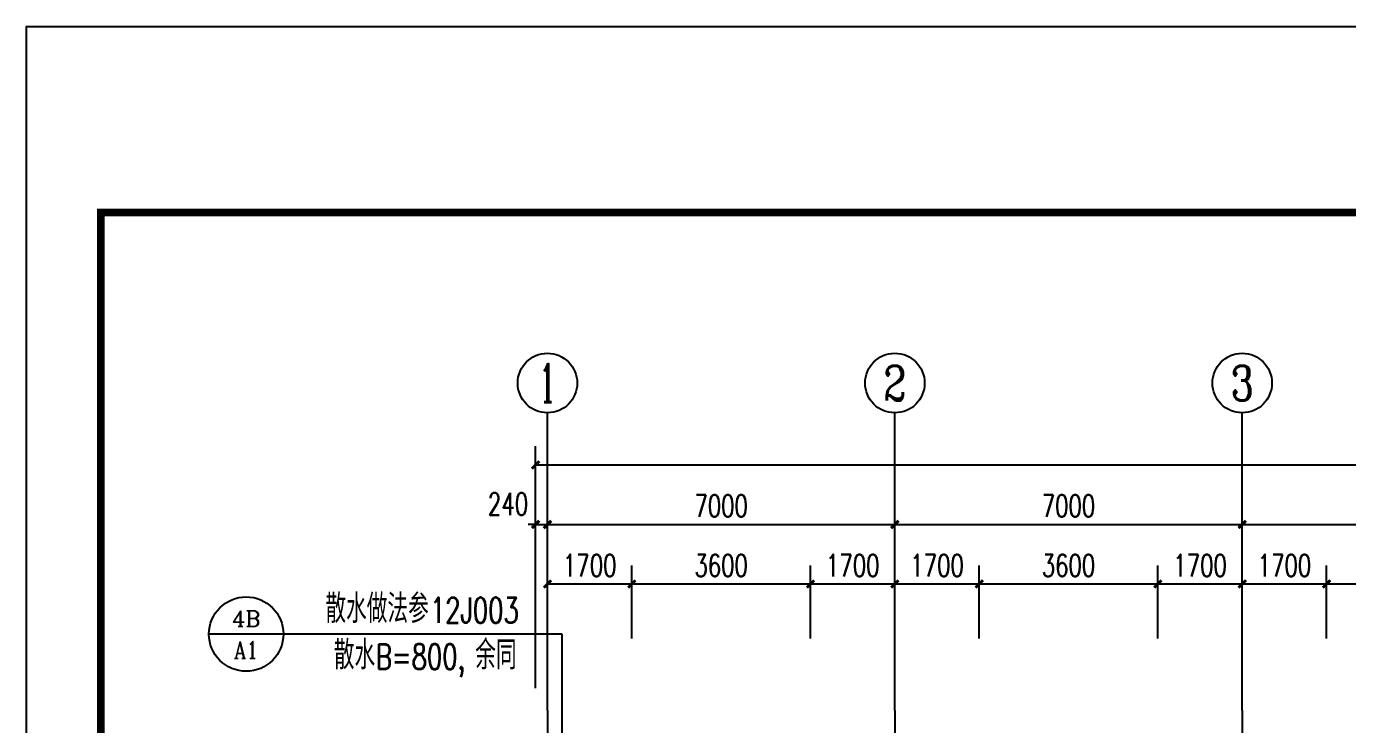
# Model space of a CAD drawing. Extents: x 1840316 to 2045362, y 17308253 to 17931430.
# Drawn here: x 1982362 to 2008985, y 17817415 to 17831486 of the extents above; entities that cross this region are included whole.
import ezdxf
from ezdxf.enums import TextEntityAlignment as Align

# ---------------------------------------------------------------- set-up
doc = ezdxf.new("R2010")
doc.units = 0
doc.header["$LTSCALE"] = 1000
doc.header["$MEASUREMENT"] = 0
doc.linetypes.add('DOTE', pattern=[2.42, 2, -0.2, 0.02, -0.2])
doc.layers.get('Defpoints').update_dxf_attribs({"color": 250})
for name, color, linetype in [('AXIS_TEXT', 7, 'Continuous'), ('AXIS_内部', 151, 'Continuous'), ('AXIS_外部', 171, 'Continuous'), ('DIM_IDEN', 171, 'Continuous'), ('DOTE', 1, 'DOTE'), ('PUB_TEXT', 7, 'Continuous'), ('TK', 4, 'Continuous')]:
    doc.layers.add(name, color=color, linetype=linetype)
doc.styles.add('_TCH_AXIS', font='COMPLEX', dxfattribs={"bigfont": 'GBCBIG'})
doc.styles.add('_TCH_DIM', font='SIMPLEX', dxfattribs={"bigfont": 'GBCBIG'})
doc.styles.add('_TCH_DIM_T3', font='SIMPLEX', dxfattribs={"width": 0.705882, "bigfont": 'GBCBIG'})
doc.styles.add('_TCH_LABEL', font='COMPLEX', dxfattribs={"bigfont": 'GBCBIG'})
doc.styles.add('COMPLEX', font='COMPLEX')
doc.dimstyles.new('_TCH_ARCH&&150', dxfattribs={"dimtxt": 446.25, "dimasz": 150, "dimexe": 375, "dimexo": 450, "dimgap": 150, "dimtad": 1, "dimdec": 0, "dimzin": 0, "dimdsep": 46, "dimtxsty": '_TCH_DIM_T3', "dimblk": 'ARCHTICK', "dimcen": 0.09, "dimclrt": 7, "dimazin": 2, "dimtfac": 1, "dimtdec": 0, "dimtix": 1, "dimtmove": 2, "dimatfit": 3, "dimfxl": 0, "dimtolj": 1, "dimtzin": 0, "dimarcsym": 0})

# ---------------------------------------------------------------- blocks, each defined once
blk = doc.blocks.new('GeYuanFrame_67757216', base_point=(18.76, 4.34))
at = {"layer": 'TK'}
blk.add_lwpolyline([(18.76, 424.34), (686.76, 424.34), (686.76, 4.34), (18.76, 4.34), (18.76, 424.34)], dxfattribs=at)
at = {"layer": 'TK', "const_width": 1}
blk.add_lwpolyline([(676.76, 414.34), (43.76, 414.34), (43.76, 14.34), (676.76, 14.34)], close=True, dxfattribs=at)
blk = doc.blocks.new('_ArchTick')
at = {"color": 0, "linetype": 'ByBlock', "const_width": 0.4}
blk.add_lwpolyline([(-0.5, -0.5), (0.5, 0.5)], dxfattribs=at)
blk = doc.blocks.new('*D125')
at = {"layer": 'AXIS_内部', "color": 0, "lineweight": -2}
for p, q in [((2008562, 17819149), (2008562, 17820624)), ((2012162, 17819149), (2012162, 17820624)), ((2008562, 17820249), (2012162, 17820249))]:
    blk.add_line(p, q, dxfattribs=at)
at = {"layer": 'Defpoints', "color": 0}
for p in [(2012162, 17820249), (2008562, 17818699), (2012162, 17818699)]:
    blk.add_point(p, dxfattribs=at)
at = {"layer": 'AXIS_内部', "color": 0, "lineweight": -2, "xscale": 150, "yscale": 150, "zscale": 150, "rotation": 180}
blk.add_blockref('_ArchTick', (2008562, 17820249), dxfattribs=at)
at = {"layer": 'AXIS_内部', "color": 0, "lineweight": -2, "xscale": 150, "yscale": 150, "zscale": 150}
blk.add_blockref('_ArchTick', (2012162, 17820249), dxfattribs=at)
at = {"layer": 'AXIS_内部', "color": 7, "insert": (2010362, 17820622), "char_height": 446.2, "attachment_point": 5, "style": '_TCH_DIM_T3'}
blk.add_mtext('\\A1;3600', dxfattribs=at)
blk = doc.blocks.new('*D126')
at = {"layer": 'AXIS_内部', "color": 0, "lineweight": -2}
for p, q in [((2006862, 17819149), (2006862, 17820624)), ((2008562, 17819149), (2008562, 17820624)), ((2006862, 17820249), (2008562, 17820249))]:
    blk.add_line(p, q, dxfattribs=at)
at = {"layer": 'Defpoints', "color": 0}
for p in [(2008562, 17820249), (2006862, 17818699), (2008562, 17818699)]:
    blk.add_point(p, dxfattribs=at)
at = {"layer": 'AXIS_内部', "color": 0, "lineweight": -2, "xscale": 150, "yscale": 150, "zscale": 150, "rotation": 180}
blk.add_blockref('_ArchTick', (2006862, 17820249), dxfattribs=at)
at = {"layer": 'AXIS_内部', "color": 0, "lineweight": -2, "xscale": 150, "yscale": 150, "zscale": 150}
blk.add_blockref('_ArchTick', (2008562, 17820249), dxfattribs=at)
at = {"layer": 'AXIS_内部', "color": 7, "insert": (2007712, 17820622), "char_height": 446.2, "attachment_point": 5, "style": '_TCH_DIM_T3'}
blk.add_mtext('\\A1;1700', dxfattribs=at)
blk = doc.blocks.new('*D127')
at = {"layer": 'AXIS_内部', "color": 0, "lineweight": -2}
for p, q in [((2005162, 17819149), (2005162, 17820624)), ((2006862, 17819149), (2006862, 17820624)), ((2005162, 17820249), (2006862, 17820249))]:
    blk.add_line(p, q, dxfattribs=at)
at = {"layer": 'Defpoints', "color": 0}
for p in [(2006862, 17820249), (2005162, 17818699), (2006862, 17818699)]:
    blk.add_point(p, dxfattribs=at)
at = {"layer": 'AXIS_内部', "color": 0, "lineweight": -2, "xscale": 150, "yscale": 150, "zscale": 150, "rotation": 180}
blk.add_blockref('_ArchTick', (2005162, 17820249), dxfattribs=at)
at = {"layer": 'AXIS_内部', "color": 0, "lineweight": -2, "xscale": 150, "yscale": 150, "zscale": 150}
blk.add_blockref('_ArchTick', (2006862, 17820249), dxfattribs=at)
at = {"layer": 'AXIS_内部', "color": 7, "insert": (2006012, 17820622), "char_height": 446.2, "attachment_point": 5, "style": '_TCH_DIM_T3'}
blk.add_mtext('\\A1;1700', dxfattribs=at)
blk = doc.blocks.new('*D128')
at = {"layer": 'AXIS_内部', "color": 0, "lineweight": -2}
for p, q in [((2001562, 17819149), (2001562, 17820624)), ((2005162, 17819149), (2005162, 17820624)), ((2001562, 17820249), (2005162, 17820249))]:
    blk.add_line(p, q, dxfattribs=at)
at = {"layer": 'Defpoints', "color": 0}
for p in [(2005162, 17820249), (2001562, 17818699), (2005162, 17818699)]:
    blk.add_point(p, dxfattribs=at)
at = {"layer": 'AXIS_内部', "color": 0, "lineweight": -2, "xscale": 150, "yscale": 150, "zscale": 150, "rotation": 180}
blk.add_blockref('_ArchTick', (2001562, 17820249), dxfattribs=at)
at = {"layer": 'AXIS_内部', "color": 0, "lineweight": -2, "xscale": 150, "yscale": 150, "zscale": 150}
blk.add_blockref('_ArchTick', (2005162, 17820249), dxfattribs=at)
at = {"layer": 'AXIS_内部', "color": 7, "insert": (2003362, 17820622), "char_height": 446.2, "attachment_point": 5, "style": '_TCH_DIM_T3'}
blk.add_mtext('\\A1;3600', dxfattribs=at)
blk = doc.blocks.new('*D129')
at = {"layer": 'AXIS_内部', "color": 0, "lineweight": -2}
for p, q in [((1999862, 17819149), (1999862, 17820624)), ((2001562, 17819149), (2001562, 17820624)), ((1999862, 17820249), (2001562, 17820249))]:
    blk.add_line(p, q, dxfattribs=at)
at = {"layer": 'Defpoints', "color": 0}
for p in [(2001562, 17820249), (1999862, 17818699), (2001562, 17818699)]:
    blk.add_point(p, dxfattribs=at)
at = {"layer": 'AXIS_内部', "color": 0, "lineweight": -2, "xscale": 150, "yscale": 150, "zscale": 150, "rotation": 180}
blk.add_blockref('_ArchTick', (1999862, 17820249), dxfattribs=at)
at = {"layer": 'AXIS_内部', "color": 0, "lineweight": -2, "xscale": 150, "yscale": 150, "zscale": 150}
blk.add_blockref('_ArchTick', (2001562, 17820249), dxfattribs=at)
at = {"layer": 'AXIS_内部', "color": 7, "insert": (2000712, 17820622), "char_height": 446.2, "attachment_point": 5, "style": '_TCH_DIM_T3'}
blk.add_mtext('\\A1;1700', dxfattribs=at)
blk = doc.blocks.new('*D130')
at = {"layer": 'AXIS_内部', "color": 0, "lineweight": -2}
for p, q in [((1998162, 17819149), (1998162, 17820624)), ((1999862, 17819149), (1999862, 17820624)), ((1998162, 17820249), (1999862, 17820249))]:
    blk.add_line(p, q, dxfattribs=at)
at = {"layer": 'Defpoints', "color": 0}
for p in [(1999862, 17820249), (1998162, 17818699), (1999862, 17818699)]:
    blk.add_point(p, dxfattribs=at)
at = {"layer": 'AXIS_内部', "color": 0, "lineweight": -2, "xscale": 150, "yscale": 150, "zscale": 150, "rotation": 180}
blk.add_blockref('_ArchTick', (1998162, 17820249), dxfattribs=at)
at = {"layer": 'AXIS_内部', "color": 0, "lineweight": -2, "xscale": 150, "yscale": 150, "zscale": 150}
blk.add_blockref('_ArchTick', (1999862, 17820249), dxfattribs=at)
at = {"layer": 'AXIS_内部', "color": 7, "insert": (1999012, 17820622), "char_height": 446.2, "attachment_point": 5, "style": '_TCH_DIM_T3'}
blk.add_mtext('\\A1;1700', dxfattribs=at)
blk = doc.blocks.new('*D131')
at = {"layer": 'AXIS_内部', "color": 0, "lineweight": -2}
for p, q in [((1994562, 17819149), (1994562, 17820624)), ((1998162, 17819149), (1998162, 17820624)), ((1994562, 17820249), (1998162, 17820249))]:
    blk.add_line(p, q, dxfattribs=at)
at = {"layer": 'Defpoints', "color": 0}
for p in [(1998162, 17820249), (1994562, 17818699), (1998162, 17818699)]:
    blk.add_point(p, dxfattribs=at)
at = {"layer": 'AXIS_内部', "color": 0, "lineweight": -2, "xscale": 150, "yscale": 150, "zscale": 150, "rotation": 180}
blk.add_blockref('_ArchTick', (1994562, 17820249), dxfattribs=at)
at = {"layer": 'AXIS_内部', "color": 0, "lineweight": -2, "xscale": 150, "yscale": 150, "zscale": 150}
blk.add_blockref('_ArchTick', (1998162, 17820249), dxfattribs=at)
at = {"layer": 'AXIS_内部', "color": 7, "insert": (1996362, 17820622), "char_height": 446.2, "attachment_point": 5, "style": '_TCH_DIM_T3'}
blk.add_mtext('\\A1;3600', dxfattribs=at)
blk = doc.blocks.new('*D132')
at = {"layer": 'AXIS_内部', "color": 0, "lineweight": -2}
for p, q in [((1992862, 17819149), (1992862, 17820624)), ((1994562, 17819149), (1994562, 17820624)), ((1992862, 17820249), (1994562, 17820249))]:
    blk.add_line(p, q, dxfattribs=at)
at = {"layer": 'Defpoints', "color": 0}
for p in [(1994562, 17820249), (1992862, 17818699), (1994562, 17818699)]:
    blk.add_point(p, dxfattribs=at)
at = {"layer": 'AXIS_内部', "color": 0, "lineweight": -2, "xscale": 150, "yscale": 150, "zscale": 150, "rotation": 180}
blk.add_blockref('_ArchTick', (1992862, 17820249), dxfattribs=at)
at = {"layer": 'AXIS_内部', "color": 0, "lineweight": -2, "xscale": 150, "yscale": 150, "zscale": 150}
blk.add_blockref('_ArchTick', (1994562, 17820249), dxfattribs=at)
at = {"layer": 'AXIS_内部', "color": 7, "insert": (1993712, 17820622), "char_height": 446.2, "attachment_point": 5, "style": '_TCH_DIM_T3'}
blk.add_mtext('\\A1;1700', dxfattribs=at)
blk = doc.blocks.new('*D349')
at = {"layer": 'AXIS_外部', "color": 0, "lineweight": -2}
for p, q in [((1992622, 17818149), (1992622, 17821824)), ((1992862, 17818149), (1992862, 17821824)), ((1992622, 17821449), (1992472, 17821449)), ((1992622, 17821449), (1992862, 17821449)), ((1992862, 17821449), (1993012, 17821449))]:
    blk.add_line(p, q, dxfattribs=at)
at = {"layer": 'Defpoints', "color": 0}
for p in [(1992862, 17821449), (1992622, 17817699), (1992862, 17817699)]:
    blk.add_point(p, dxfattribs=at)
at = {"layer": 'AXIS_外部', "color": 0, "lineweight": -2, "xscale": 150, "yscale": 150, "zscale": 150}
blk.add_blockref('_ArchTick', (1992622, 17821449), dxfattribs=at)
at = {"layer": 'AXIS_外部', "color": 0, "lineweight": -2, "xscale": 150, "yscale": 150, "zscale": 150, "rotation": 180}
blk.add_blockref('_ArchTick', (1992862, 17821449), dxfattribs=at)
at = {"layer": 'AXIS_外部', "color": 7, "insert": (1992067, 17821861), "char_height": 446.2, "attachment_point": 5, "style": '_TCH_DIM_T3'}
blk.add_mtext('\\A1;240', dxfattribs=at)
blk = doc.blocks.new('*D350')
at = {"layer": 'AXIS_外部', "color": 0, "lineweight": -2}
for p, q in [((1992862, 17818149), (1992862, 17821824)), ((1999862, 17818149), (1999862, 17821824)), ((1992862, 17821449), (1999862, 17821449))]:
    blk.add_line(p, q, dxfattribs=at)
at = {"layer": 'Defpoints', "color": 0}
for p in [(1999862, 17821449), (1992862, 17817699), (1999862, 17817699)]:
    blk.add_point(p, dxfattribs=at)
at = {"layer": 'AXIS_外部', "color": 0, "lineweight": -2, "xscale": 150, "yscale": 150, "zscale": 150, "rotation": 180}
blk.add_blockref('_ArchTick', (1992862, 17821449), dxfattribs=at)
at = {"layer": 'AXIS_外部', "color": 0, "lineweight": -2, "xscale": 150, "yscale": 150, "zscale": 150}
blk.add_blockref('_ArchTick', (1999862, 17821449), dxfattribs=at)
at = {"layer": 'AXIS_外部', "color": 7, "insert": (1996362, 17821822), "char_height": 446.2, "attachment_point": 5, "style": '_TCH_DIM_T3'}
blk.add_mtext('\\A1;7000', dxfattribs=at)
blk = doc.blocks.new('*D351')
at = {"layer": 'AXIS_外部', "color": 0, "lineweight": -2}
for p, q in [((1999862, 17818149), (1999862, 17821824)), ((2006862, 17818149), (2006862, 17821824)), ((1999862, 17821449), (2006862, 17821449))]:
    blk.add_line(p, q, dxfattribs=at)
at = {"layer": 'Defpoints', "color": 0}
for p in [(2006862, 17821449), (1999862, 17817699), (2006862, 17817699)]:
    blk.add_point(p, dxfattribs=at)
at = {"layer": 'AXIS_外部', "color": 0, "lineweight": -2, "xscale": 150, "yscale": 150, "zscale": 150, "rotation": 180}
blk.add_blockref('_ArchTick', (1999862, 17821449), dxfattribs=at)
at = {"layer": 'AXIS_外部', "color": 0, "lineweight": -2, "xscale": 150, "yscale": 150, "zscale": 150}
blk.add_blockref('_ArchTick', (2006862, 17821449), dxfattribs=at)
at = {"layer": 'AXIS_外部', "color": 7, "insert": (2003362, 17821822), "char_height": 446.2, "attachment_point": 5, "style": '_TCH_DIM_T3'}
blk.add_mtext('\\A1;7000', dxfattribs=at)
blk = doc.blocks.new('*D352')
at = {"layer": 'AXIS_外部', "color": 0, "lineweight": -2}
for p, q in [((2006862, 17818149), (2006862, 17821824)), ((2013862, 17818149), (2013862, 17821824)), ((2006862, 17821449), (2013862, 17821449))]:
    blk.add_line(p, q, dxfattribs=at)
at = {"layer": 'Defpoints', "color": 0}
for p in [(2013862, 17821449), (2006862, 17817699), (2013862, 17817699)]:
    blk.add_point(p, dxfattribs=at)
at = {"layer": 'AXIS_外部', "color": 0, "lineweight": -2, "xscale": 150, "yscale": 150, "zscale": 150, "rotation": 180}
blk.add_blockref('_ArchTick', (2006862, 17821449), dxfattribs=at)
at = {"layer": 'AXIS_外部', "color": 0, "lineweight": -2, "xscale": 150, "yscale": 150, "zscale": 150}
blk.add_blockref('_ArchTick', (2013862, 17821449), dxfattribs=at)
at = {"layer": 'AXIS_外部', "color": 7, "insert": (2010362, 17821822), "char_height": 446.2, "attachment_point": 5, "style": '_TCH_DIM_T3'}
blk.add_mtext('\\A1;7000', dxfattribs=at)
blk = doc.blocks.new('*D357')
at = {"layer": 'AXIS_外部', "color": 0, "lineweight": -2}
for p, q in [((1992622, 17818149), (1992622, 17823024)), ((2035102, 17818149), (2035102, 17823024)), ((1992622, 17822649), (2035102, 17822649))]:
    blk.add_line(p, q, dxfattribs=at)
at = {"layer": 'Defpoints', "color": 0}
for p in [(2035102, 17822649), (1992622, 17817699), (2035102, 17817699)]:
    blk.add_point(p, dxfattribs=at)
at = {"layer": 'AXIS_外部', "color": 0, "lineweight": -2, "xscale": 150, "yscale": 150, "zscale": 150, "rotation": 180}
blk.add_blockref('_ArchTick', (1992622, 17822649), dxfattribs=at)
at = {"layer": 'AXIS_外部', "color": 0, "lineweight": -2, "xscale": 150, "yscale": 150, "zscale": 150}
blk.add_blockref('_ArchTick', (2035102, 17822649), dxfattribs=at)
at = {"layer": 'AXIS_外部', "color": 7, "insert": (2013862, 17823022), "char_height": 446.2, "attachment_point": 5, "style": '_TCH_DIM_T3'}
blk.add_mtext('\\A1;42480', dxfattribs=at)
blk = doc.blocks.new('_AXISO')
blk.add_circle((0, 0), 0.5)
at = {"layer": 'AXIS_TEXT', "style": 'COMPLEX', "width": 1.041667}
blk.add_attdef('A', text='', height=0.56, dxfattribs=at).set_placement((-0.25, -0.28), (0.25, -0.28), align=Align.FIT)

msp = doc.modelspace()

# ---------------------------------------------------------------- linework, layer by layer
at = {"layer": 'AXIS_外部'}
for p, q in [((1992861.6, 17817698.7), (1992861.6, 17823698.7)), ((1999861.6, 17817698.7), (1999861.6, 17823698.7)), ((2006861.6, 17817698.7), (2006861.6, 17823698.7))]:
    msp.add_line(p, q, dxfattribs=at)
at = {"layer": 'DIM_IDEN'}
for p, q in [((1987540.2, 17819238.7), (1986040.2, 17819238.7)), ((1993155.9, 17819238.7), (1987540.2, 17819238.7)), ((1993155.9, 17816383), (1993155.9, 17819238.7))]:
    msp.add_line(p, q, dxfattribs=at)
msp.add_circle((1986790.2, 17819238.7), 750, dxfattribs=at)
at = {"layer": 'DOTE'}
for p, q in [((1992861.6, 17817698.7), (1992861.6, 17753265.1)), ((1999861.6, 17817698.7), (1999861.6, 17753265.1)), ((2006861.6, 17817698.7), (2006861.6, 17753265.1))]:
    msp.add_line(p, q, dxfattribs=at)

# ---------------------------------------------------------------- block references
at = {"xscale": 150, "yscale": 150, "zscale": 150, "rotation": 270}
msp.add_blockref('GeYuanFrame_67757216', (1982361.6, 17831486), dxfattribs=at)
at = {"layer": 'AXIS_外部'}
ref = msp.add_blockref('_AXISO', (1992861.6, 17824298.7), dxfattribs=dict(at, xscale=1200, yscale=1200, zscale=1200))
ref.add_attrib('A', '1', dxfattribs={"layer": 'AXIS_TEXT', "height": 772.1, "style": '_TCH_AXIS'}).set_placement((1992696.1, 17823912.7), (1993027, 17823912.7), align=Align.FIT)
ref = msp.add_blockref('_AXISO', (1999861.6, 17824298.7), dxfattribs=dict(at, xscale=1200, yscale=1200, zscale=1200))
ref.add_attrib('A', '2', dxfattribs={"layer": 'AXIS_TEXT', "height": 698.9, "style": '_TCH_AXIS'}).set_placement((1999628.6, 17823949.2), (2000094.6, 17823949.2), align=Align.FIT)
ref = msp.add_blockref('_AXISO', (2006861.6, 17824298.7), dxfattribs=dict(at, xscale=1200, yscale=1200, zscale=1200))
ref.add_attrib('A', '3', dxfattribs={"layer": 'AXIS_TEXT', "height": 698.9, "style": '_TCH_AXIS'}).set_placement((2006628.6, 17823949.2), (2007094.6, 17823949.2), align=Align.FIT)

# ---------------------------------------------------------------- texts
at = {"layer": 'PUB_TEXT', "style": '_TCH_DIM'}
for s, p in [('散水做法参', (1988386.3, 17819463.4)), ('散水', (1988556.9, 17818528.9)), ('余同', (1991405.2, 17818528.9))]:
    msp.add_text(s, height=578.72, dxfattribs=at).set_placement(p)
at = {"layer": 'PUB_TEXT', "style": '_TCH_DIM', "width": 0.705882}
for s, p in [('12J003', (1990492.7, 17819463.4)), ('B=800,', (1989399.5, 17818528.9))]:
    msp.add_text(s, height=510, dxfattribs=at).set_placement(p)
at = {"layer": 'PUB_TEXT', "style": '_TCH_LABEL'}
for s, height, p, p2 in [('4B', 315.95, (1986504.4, 17819389.7), (1987076.1, 17819389.7)), ('A1', 343.1, (1986545.2, 17818749.3), (1987035.3, 17818749.3))]:
    msp.add_text(s, height=height, dxfattribs=at).set_placement(p, p2, align=Align.FIT)

# ---------------------------------------------------------------- dimensions: what is measured, and where the dimension line sits
at = {"layer": 'AXIS_内部'}
for p1, p2, picture, middle in [((1992861.6, 17818698.7), (1994561.6, 17818698.7), '*D132', (1993711.6, 17820621.8)), ((1994561.6, 17818698.7), (1998161.6, 17818698.7), '*D131', (1996361.6, 17820621.8)), ((1998161.6, 17818698.7), (1999861.6, 17818698.7), '*D130', (1999011.6, 17820621.8)), ((1999861.6, 17818698.7), (2001561.6, 17818698.7), '*D129', (2000711.6, 17820621.8)), ((2001561.6, 17818698.7), (2005161.6, 17818698.7), '*D128', (2003361.6, 17820621.8)), ((2005161.6, 17818698.7), (2006861.6, 17818698.7), '*D127', (2006011.6, 17820621.8)), ((2006861.6, 17818698.7), (2008561.6, 17818698.7), '*D126', (2007711.6, 17820621.8)), ((2008561.6, 17818698.7), (2012161.6, 17818698.7), '*D125', (2010361.6, 17820621.8))]:
    dim = msp.add_aligned_dim(p1=p1, p2=p2, distance=1550, dimstyle='_TCH_ARCH&&150', dxfattribs=at)
    dim.commit()
    dim.dimension.update_dxf_attribs({"geometry": picture, "text_midpoint": middle})
at = {"layer": 'AXIS_外部'}
for p1, p2, distance, picture, middle in [((1992621.6, 17817698.7), (2035101.6, 17817698.7), 4950, '*D357', (2013861.6, 17823021.8)), ((1992861.6, 17817698.7), (1999861.6, 17817698.7), 3750, '*D350', (1996361.6, 17821821.8)), ((1999861.6, 17817698.7), (2006861.6, 17817698.7), 3750, '*D351', (2003361.6, 17821821.8)), ((2006861.6, 17817698.7), (2013861.6, 17817698.7), 3750, '*D352', (2010361.6, 17821821.8))]:
    dim = msp.add_aligned_dim(p1=p1, p2=p2, distance=distance, dimstyle='_TCH_ARCH&&150', dxfattribs=at)
    dim.commit()
    dim.dimension.update_dxf_attribs({"geometry": picture, "text_midpoint": middle})
dim = msp.add_linear_dim(base=(1992861.6, 17821448.7), p1=(1992621.6, 17817698.7), p2=(1992861.6, 17817698.7), angle=0, dimstyle='_TCH_ARCH&&150', dxfattribs=at)
dim.commit()
dim.dimension.update_dxf_attribs({"geometry": '*D349', "text_midpoint": (1992066.6, 17821861.2), "dimtype": 129})

doc.saveas('drawing.dxf')
